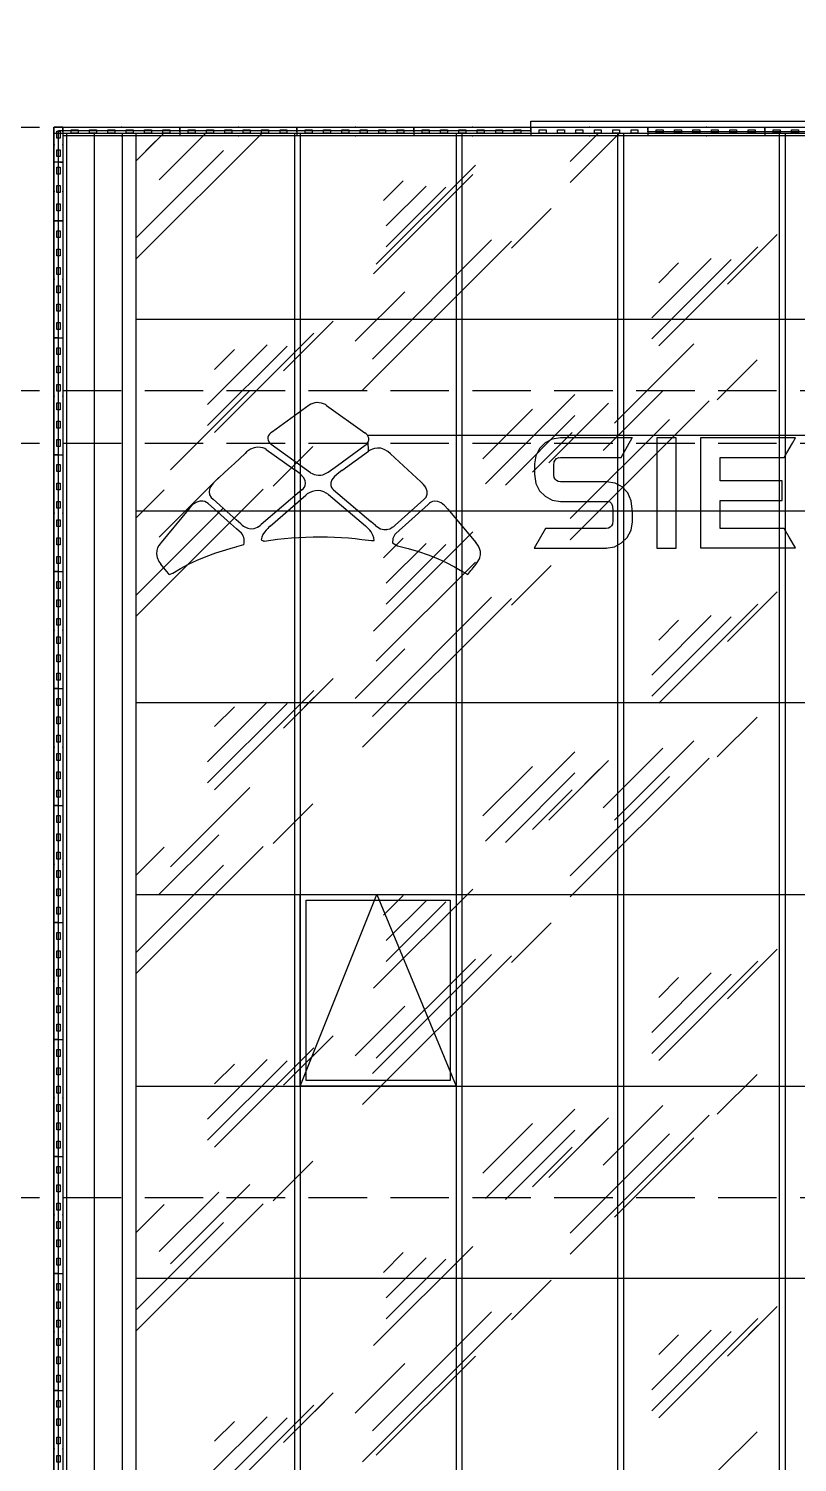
# Model space of a CAD drawing. Extents: x -2377130 to 293730, y -2 to 754590.
# Drawn here: x -457886 to -451317, y 524323 to 536580 of the extents above; entities that cross this region are included whole.
import ezdxf
from ezdxf.enums import TextEntityAlignment as Align

# ---------------------------------------------------------------- set-up
doc = ezdxf.new("R2010")
doc.units = 0
doc.header["$LTSCALE"] = 1000
doc.header["$MEASUREMENT"] = 0
doc.linetypes.add('__DASH', pattern=[0.35, 0.25, -0.1])
doc.linetypes.add('DOTE', pattern=[2.42, 2, -0.2, 0.02, -0.2])
for name, color, linetype in [('0 @ 1', 7, 'Continuous'), ('A-AXIS-DOTE', 14, 'DOTE'), ('A-HATCH-2', 251, 'Continuous'), ('A-LIN-V', 9, 'Continuous'), ('A-WINDOW', 140, 'Continuous'), ('DIM-照明', 3, 'Continuous'), ('EQUIP-照明', 3, 'Continuous')]:
    doc.layers.add(name, color=color, linetype=linetype)
doc.layers.add('A-WALL-HATCH', color=8, linetype='Continuous', lineweight=13)
doc.layers.add('A-加建区域', color=47, linetype='Continuous', plot=False)
doc.styles.add('_TEL_DIM', font='SIMPLEX', dxfattribs={"width": 0.8, "height": 3.5, "bigfont": 'HZTXT'})

# ---------------------------------------------------------------- blocks, each defined once
blk = doc.blocks.new('12ZA')
at = {"color": 3}
for p, q in [((11454727, 202786), (11455727, 202786)), ((11454727, 202712), (11454727, 202786)), ((11454812, 202763), (11454871, 202763)), ((11454812, 202734), (11454812, 202763)), ((11454871, 202763), (11454871, 202734)), ((11454969, 202763), (11455028, 202763)), ((11454969, 202734), (11454969, 202763)), ((11455028, 202763), (11455028, 202734)), ((11455126, 202763), (11455185, 202763)), ((11455126, 202734), (11455126, 202763)), ((11455185, 202763), (11455185, 202734)), ((11455283, 202763), (11455342, 202763)), ((11455283, 202734), (11455283, 202763)), ((11455342, 202763), (11455342, 202734)), ((11455439, 202763), (11455499, 202763)), ((11455439, 202734), (11455439, 202763)), ((11455499, 202763), (11455499, 202734)), ((11455596, 202763), (11455656, 202763)), ((11455596, 202734), (11455596, 202763)), ((11455656, 202763), (11455656, 202734)), ((11455727, 202712), (11455727, 202786)), ((11454727, 202712), (11454727, 202737)), ((11455727, 202712), (11454727, 202712)), ((11454871, 202734), (11454812, 202734)), ((11455028, 202734), (11454969, 202734)), ((11455185, 202734), (11455126, 202734)), ((11455342, 202734), (11455283, 202734)), ((11455499, 202734), (11455439, 202734)), ((11455656, 202734), (11455596, 202734)), ((11455727, 202737), (11455727, 202712))]:
    blk.add_line(p, q, dxfattribs=at)
for p in [(11454727, 202749), (11454727, 202749), (11454727, 202749), (11455227, 202786), (11455227, 202786), (11455227, 202786), (11455727, 202749), (11455727, 202749), (11455727, 202749), (11455727, 202749), (11455727, 202749), (11455227, 202712), (11455227, 202712), (11455227, 202712)]:
    blk.add_point(p, dxfattribs=at)
at = {"color": 3, "style": '_TEL_DIM', "flags": 1}
for tag in ['REMARK', 'A']:
    blk.add_attdef(tag, text='', height=0.01, dxfattribs=at).set_placement((11455227, 202712), align=Align.MIDDLE_CENTER)
blk = doc.blocks.new('$equip_U$00000141(SEELE-PC)')
at = {"color": 8}
for p in [(-1, 0), (0, 0.074), (0, -0.074), (1, -0.024)]:
    blk.add_point(p, dxfattribs=at)
at = {"color": 8, "xscale": 0.002, "yscale": 0.002, "zscale": 0.002}
blk.add_blockref('12ZA', (-22910.454, -405.497), dxfattribs=at)
at = {"color": 7, "style": '_TEL_DIM', "flags": 1}
for tag in ['A', 'REMARK']:
    blk.add_attdef(tag, text='', height=0.00002, dxfattribs=at).set_placement((0, 0), align=Align.MIDDLE_CENTER)
blk = doc.blocks.new('$equip_U$00000080(LAPTOP-0UNQ9FSO)')
at = {"color": 4}
blk.add_blockref('$equip_U$00000141(SEELE-PC)', (1, 0.074), dxfattribs=at)
at = {"color": 7, "style": '_TEL_DIM', "flags": 1}
for tag in ['A', 'REMARK']:
    blk.add_attdef(tag, text='', height=0.00002, dxfattribs=at).set_placement((0, 0), align=Align.MIDDLE_CENTER)
blk = doc.blocks.new('$equip_U$00000142(SEELE-PC)')
at = {"color": 3}
for p, q in [((-0.5, -0.074), (-0.5, 0.074)), ((-0.5, 0.074), (0.5, 0.074)), ((-0.331, -0.03), (-0.331, 0.029)), ((-0.331, 0.029), (-0.212, 0.029)), ((-0.212, 0.029), (-0.212, -0.03)), ((-0.017, -0.03), (-0.017, 0.029)), ((-0.017, 0.029), (0.102, 0.029)), ((0.102, 0.029), (0.102, -0.03)), ((0.297, -0.03), (0.297, 0.029)), ((0.297, 0.029), (0.416, 0.029)), ((0.416, 0.029), (0.416, -0.03)), ((0.5, -0.074), (0.5, 0.074)), ((-0.5, -0.074), (-0.5, -0.024)), ((-0.5, -0.074), (-0.5, -0.024)), ((0.5, -0.074), (-0.5, -0.074)), ((0.5, -0.074), (-0.5, -0.074)), ((-0.212, -0.03), (-0.331, -0.03)), ((0.102, -0.03), (-0.017, -0.03)), ((0.416, -0.03), (0.297, -0.03)), ((0.5, -0.024), (0.5, -0.074)), ((0.5, -0.024), (0.5, -0.074))]:
    blk.add_line(p, q, dxfattribs=at)
at = {"color": 8}
for p in [(-0.5, 0), (0, 0.074), (0.5, 0), (0, -0.074)]:
    blk.add_point(p, dxfattribs=at)
at = {"color": 7, "style": '_TEL_DIM', "flags": 1}
for tag in ['A', 'REMARK']:
    blk.add_attdef(tag, text='', height=0.00002, dxfattribs=at).set_placement((0, 0), align=Align.MIDDLE_CENTER)
blk = doc.blocks.new('$equip_U$00000081(LAPTOP-0UNQ9FSO)')
at = {"color": 4}
blk.add_blockref('$equip_U$00000142(SEELE-PC)', (0.5, 0.074), dxfattribs=at)
at = {"color": 7, "style": '_TEL_DIM', "flags": 1}
for tag in ['A', 'REMARK']:
    blk.add_attdef(tag, text='', height=0.00002, dxfattribs=at).set_placement((0, 0), align=Align.MIDDLE_CENTER)
blk = doc.blocks.new('az6')
at = {"color": 3}
for p, q in [((11456875, 202786), (11457175, 202786)), ((11456875, 202712), (11456875, 202786)), ((11456924, 202763), (11456983, 202763)), ((11456924, 202734), (11456924, 202763)), ((11456983, 202763), (11456983, 202734)), ((11457081, 202763), (11457140, 202763)), ((11457081, 202734), (11457081, 202763)), ((11457140, 202763), (11457140, 202734)), ((11457175, 202712), (11457175, 202786)), ((11456875, 202712), (11456875, 202737)), ((11456875, 202712), (11456875, 202737)), ((11457175, 202712), (11456875, 202712)), ((11457175, 202712), (11456875, 202712)), ((11456983, 202734), (11456924, 202734)), ((11457140, 202734), (11457081, 202734))]:
    blk.add_line(p, q, dxfattribs=at)
blk = doc.blocks.new('$equip_U$00000143(SEELE-PC)')
at = {"color": 8}
for p in [(-0.3, 0), (0, 0.074), (0.3, 0), (0, -0.074)]:
    blk.add_point(p, dxfattribs=at)
at = {"layer": '0 @ 1', "color": 8, "xscale": 0.002, "yscale": 0.002, "zscale": 0.002}
blk.add_blockref('az6', (-22914.05, -405.497), dxfattribs=at)
at = {"color": 7, "style": '_TEL_DIM', "flags": 1}
for tag in ['A', 'REMARK']:
    blk.add_attdef(tag, text='', height=0.00002, dxfattribs=at).set_placement((0, 0), align=Align.MIDDLE_CENTER)
blk = doc.blocks.new('$equip_U$00000082(LAPTOP-0UNQ9FSO)')
at = {"color": 4}
blk.add_blockref('$equip_U$00000143(SEELE-PC)', (0.3, 0.074), dxfattribs=at)
at = {"color": 7, "style": '_TEL_DIM', "flags": 1}
for tag in ['A', 'REMARK']:
    blk.add_attdef(tag, text='', height=0.00002, dxfattribs=at).set_placement((0, 0), align=Align.MIDDLE_CENTER)

msp = doc.modelspace()

# ---------------------------------------------------------------- linework, layer by layer
at = {"layer": 'A-AXIS-DOTE', "color": 8, "linetype": '__DASH', "ltscale": 2}
for p, q in [((-465993.9, 535737.5), (-377296.1, 535737.5)), ((-465993.9, 533487.5), (-377296.1, 533487.5)), ((-465993.9, 533037.5), (-377296.1, 533037.5))]:
    msp.add_line(p, q, dxfattribs=at)
at = {"layer": 'A-HATCH-2', "color": 8, "linetype": 'Continuous'}
for p, q in [((-457559.9, 517237.5), (-457559.9, 535687.5)), ((-457321.8, 517237.5), (-457321.8, 535687.5)), ((-457083.7, 517237.5), (-457083.7, 535687.5))]:
    msp.add_line(p, q, dxfattribs=at)
at = {"layer": 'A-HATCH-2', "color": 8}
for p, q in [((-456970, 534097.5), (-444543.1, 534097.5)), ((-456970, 532457.5), (-444543.1, 532457.5)), ((-456970, 530817.5), (-444543.1, 530817.5)), ((-456970, 529177.5), (-444543.1, 529177.5)), ((-456970, 527537.5), (-444543.1, 527537.5)), ((-456970, 525897.5), (-444543.1, 525897.5))]:
    msp.add_line(p, q, dxfattribs=at)
at = {"layer": 'A-LIN-V', "color": 8}
for p, q in [((-457670, 535737.5), (-384470.1, 535737.5)), ((-457670, 516937.5), (-457670, 535737.5)), ((-457670, 535687.5), (-384470.1, 535687.5)), ((-456970, 535687.5), (-456970, 517237.5)), ((-455487.7, 533361.1), (-455802.6, 533133.8)), ((-455475.4, 533368.8), (-455487.7, 533361.1)), ((-455458.6, 533376.1), (-455475.4, 533368.8)), ((-455440.6, 533380.7), (-455458.6, 533376.1)), ((-455421.8, 533382.8), (-455440.6, 533380.7)), ((-455421.5, 533382.9), (-455421.8, 533382.8)), ((-455402.9, 533382.4), (-455421.5, 533382.9)), ((-455402.6, 533382.4), (-455402.9, 533382.4)), ((-455384.3, 533379.4), (-455402.9, 533382.4)), ((-455384, 533379.4), (-455384.3, 533379.4)), ((-455366.7, 533373.8), (-455384.3, 533379.4)), ((-455366.4, 533373.8), (-455366.7, 533373.8)), ((-455350.5, 533365.7), (-455366.7, 533373.8)), ((-455350.2, 533365.7), (-455350.5, 533365.7)), ((-455339.3, 533357.9), (-455350.5, 533365.7)), ((-455338.9, 533358), (-455339.3, 533357.9)), ((-455339.3, 533357.9), (-455012.4, 533123.9)), ((-455840.9, 533087.8), (-455842.5, 533074.3)), ((-455835.8, 533101.1), (-455840.9, 533087.8)), ((-455827.2, 533113.5), (-455835.8, 533101.1)), ((-455815, 533124.9), (-455827.2, 533113.5)), ((-455802.6, 533133.8), (-455815, 533124.9)), ((-455012.1, 533124), (-455012.4, 533123.9)), ((-455001.9, 533115.9), (-455012.4, 533123.9)), ((-455001.6, 533116), (-455001.9, 533115.9)), ((-454991, 533104.2), (-455001.9, 533115.9)), ((-454990.7, 533104.2), (-454991, 533104.2)), ((-454984.7, 533093.3), (-454991, 533104.2)), ((-454983.6, 533091.4), (-454984.7, 533093.3)), ((-454983.3, 533091.4), (-454983.6, 533091.4)), ((-454979.8, 533078), (-454983.6, 533091.4)), ((-453341.8, 533080.9), (-453412.1, 533069.6)), ((-453341.4, 533080.9), (-453341.8, 533080.9)), ((-452727.4, 533080.9), (-453341.4, 533080.9)), ((-452823.4, 532914.8), (-452727.4, 533080.9)), ((-452727, 533080.9), (-452727.4, 533080.9)), ((-452518, 533080.8), (-452518.1, 532139.6)), ((-452517.6, 533080.8), (-452518, 533080.8)), ((-452351.9, 533080.8), (-452517.6, 533080.8)), ((-452352.1, 532139.6), (-452351.9, 533080.8)), ((-452351.6, 533080.8), (-452351.9, 533080.8)), ((-452143.5, 533080.8), (-452143.6, 532140.1)), ((-452143.1, 533080.8), (-452143.5, 533080.8)), ((-451410.9, 533080.7), (-452143.1, 533080.8)), ((-451360.9, 533080.7), (-451410.9, 533080.7)), ((-451333.2, 533080.7), (-451360.9, 533080.7)), ((-451359.6, 533035), (-451333.2, 533080.7)), ((-451332.8, 533080.7), (-451333.2, 533080.7)), ((-456022.8, 532960.7), (-456036.8, 532947.5)), ((-455990.9, 532983.9), (-456022.8, 532960.7)), ((-455960.1, 532996.8), (-455990.9, 532983.9)), ((-455931.5, 533001.4), (-455960.1, 532996.8)), ((-455931.1, 533001.4), (-455931.5, 533001.4)), ((-455905.9, 533000.2), (-455931.1, 533001.4)), ((-455884.5, 532995.5), (-455905.9, 533000.2)), ((-455905.6, 533000.2), (-455905.9, 533000.2)), ((-455868.3, 532989.4), (-455884.5, 532995.5)), ((-455884.2, 532995.5), (-455884.5, 532995.5)), ((-455854.9, 532982.4), (-455868.3, 532989.4)), ((-455867.9, 532989.4), (-455868.3, 532989.4)), ((-455854.6, 532982.4), (-455854.9, 532982.4)), ((-455854.9, 532982.4), (-455610, 532808.3)), ((-455842.5, 533074.3), (-455840.4, 533060.7)), ((-455840.4, 533060.7), (-455834.8, 533047.6)), ((-455834.8, 533047.6), (-455825.7, 533035.3)), ((-455825.7, 533035.3), (-455813, 533024.2)), ((-455477, 532783.7), (-455813, 533024.2)), ((-455248, 532846.4), (-455010.6, 533017.9)), ((-455210.7, 532801.7), (-454980.8, 532966.5)), ((-455010.6, 533017.9), (-455000.2, 533026.1)), ((-455010.2, 533017.9), (-455010.6, 533017.9)), ((-455000.2, 533026.1), (-454989.8, 533038.1)), ((-454999.9, 533026.1), (-455000.2, 533026.1)), ((-454989.8, 533038.1), (-454983.4, 533050.1)), ((-454989.4, 533038.1), (-454989.8, 533038.1)), ((-454983.4, 533050.1), (-454982.9, 533051)), ((-454980.8, 532966.5), (-454983.4, 533050.1)), ((-454982.9, 533051), (-454979.6, 533064.4)), ((-454982.6, 533051), (-454982.9, 533051)), ((-454972.9, 532972.1), (-454980.8, 532966.5)), ((-454979.5, 533078), (-454979.8, 533078)), ((-454979.6, 533064.4), (-454979.8, 533078)), ((-454979.2, 533064.4), (-454979.6, 533064.4)), ((-454961.8, 532978.9), (-454972.9, 532972.1)), ((-454948.1, 532984.8), (-454961.8, 532978.9)), ((-454931.5, 532989.8), (-454948.1, 532984.8)), ((-454928.9, 532990.5), (-454931.5, 532989.8)), ((-454905.1, 532993.7), (-454928.9, 532990.5)), ((-454904.7, 532993.7), (-454905.1, 532993.7)), ((-454877.7, 532992), (-454904.7, 532993.7)), ((-454847.7, 532983.2), (-454877.7, 532992)), ((-454877.3, 532992), (-454877.7, 532992)), ((-454816.1, 532965), (-454847.7, 532983.2)), ((-454847.4, 532983.2), (-454847.7, 532983.2)), ((-454793.4, 532945.3), (-454816.1, 532965)), ((-454815.8, 532965), (-454816.1, 532965)), ((-453521.4, 532989.7), (-453553, 532928.6)), ((-453473.2, 533037.9), (-453521.4, 532989.7)), ((-453412.1, 533069.6), (-453473.2, 533037.9)), ((-451407.2, 532952.5), (-451359.6, 533035)), ((-456176.7, 532817.3), (-456128.1, 532862.5)), ((-456036.8, 532947.5), (-456128.1, 532862.5)), ((-455327.1, 532789.4), (-455248, 532846.4)), ((-455247.7, 532846.5), (-455248, 532846.4)), ((-454793, 532945.3), (-454793.4, 532945.3)), ((-454534.2, 532706.1), (-454793.4, 532945.3)), ((-453553, 532928.6), (-453564.4, 532858.3)), ((-453564.4, 532858.3), (-453564.4, 532771.5)), ((-453398.4, 532848.2), (-453395.5, 532876.1)), ((-453398, 532848.2), (-453398.4, 532848.2)), ((-453398.4, 532761.4), (-453398.4, 532848.2)), ((-453395.5, 532876.1), (-453387.4, 532891.7)), ((-453395.1, 532876.2), (-453395.5, 532876.1)), ((-453387.4, 532891.7), (-453375.2, 532903.9)), ((-453387.1, 532891.7), (-453387.4, 532891.7)), ((-453375.2, 532903.9), (-453359.7, 532911.9)), ((-453374.8, 532903.9), (-453375.2, 532903.9)), ((-453359.7, 532911.9), (-453341.8, 532914.8)), ((-453359.3, 532911.9), (-453359.7, 532911.9)), ((-453341.8, 532914.8), (-452823.4, 532914.8)), ((-452823, 532914.8), (-452823.4, 532914.8)), ((-451977.5, 532712.9), (-451977.4, 532914.7)), ((-451977.4, 532914.7), (-451429.1, 532914.6)), ((-451429.1, 532914.6), (-451407.2, 532952.5)), ((-451428.7, 532914.6), (-451429.1, 532914.6)), ((-456176.7, 532817.3), (-456295, 532707.3)), ((-455564.7, 532774.4), (-455610, 532808.3)), ((-455609.7, 532808.3), (-455610, 532808.3)), ((-455564.3, 532774.5), (-455564.7, 532774.4)), ((-455536.7, 532743.6), (-455564.7, 532774.4)), ((-455522.7, 532716.3), (-455536.7, 532743.6)), ((-455536.4, 532743.6), (-455536.7, 532743.6)), ((-455519.2, 532692.9), (-455522.7, 532716.3)), ((-455522.4, 532716.3), (-455522.7, 532716.3)), ((-455477, 532783.7), (-455463.3, 532775.4)), ((-455463.3, 532775.4), (-455446.3, 532768.5)), ((-455446.3, 532768.5), (-455428.2, 532764.3)), ((-455428.2, 532764.3), (-455409.4, 532762.5)), ((-455409, 532762.5), (-455409.4, 532762.5)), ((-455409, 532762.5), (-455390.4, 532763.4)), ((-455390.4, 532763.4), (-455372, 532766.8)), ((-455390.1, 532763.4), (-455390.4, 532763.4)), ((-455372, 532766.8), (-455354.5, 532772.7)), ((-455371.6, 532766.8), (-455372, 532766.8)), ((-455354.5, 532772.7), (-455338.6, 532781.2)), ((-455354.2, 532772.7), (-455354.5, 532772.7)), ((-455338.6, 532781.2), (-455327.1, 532789.4)), ((-455338.2, 532781.2), (-455338.6, 532781.2)), ((-455326.7, 532789.4), (-455327.1, 532789.4)), ((-455294.7, 532721.7), (-455303.6, 532696)), ((-455273.5, 532751.1), (-455294.7, 532721.7)), ((-455236.5, 532783.8), (-455273.5, 532751.1)), ((-455210.7, 532801.7), (-455236.5, 532783.8)), ((-453564.4, 532771.5), (-453553.1, 532691.1)), ((-453395.5, 532743.6), (-453398.4, 532761.4)), ((-453398, 532761.4), (-453398.4, 532761.4)), ((-453387.5, 532728.1), (-453395.5, 532743.6)), ((-453395.1, 532743.6), (-453395.5, 532743.6)), ((-453375.2, 532715.8), (-453387.5, 532728.1)), ((-453387.1, 532728.1), (-453387.5, 532728.1)), ((-453359.7, 532707.8), (-453375.2, 532715.8)), ((-453374.8, 532715.8), (-453375.2, 532715.8)), ((-451977.1, 532712.9), (-451977.5, 532712.9)), ((-451447.7, 532712.8), (-451977.1, 532712.9)), ((-451447.8, 532546.7), (-451447.7, 532712.8)), ((-451447.3, 532712.8), (-451447.7, 532712.8)), ((-456339.6, 532644.2), (-456344.1, 532620.6)), ((-456344.1, 532620.6), (-456340.2, 532595.8)), ((-456340.2, 532595.8), (-456324.9, 532570.7)), ((-456329.8, 532665.5), (-456339.6, 532644.2)), ((-456317.6, 532683.3), (-456329.8, 532665.5)), ((-456306, 532696.7), (-456317.6, 532683.3)), ((-456295, 532707.3), (-456306, 532696.7)), ((-455552.3, 532636.4), (-455899.1, 532340.8)), ((-455821.8, 532325.8), (-455517.2, 532591.3)), ((-455552.3, 532636.4), (-455540.3, 532646.7)), ((-455552, 532636.4), (-455552.3, 532636.4)), ((-455540.3, 532646.7), (-455529.6, 532659.5)), ((-455539.9, 532646.7), (-455540.3, 532646.7)), ((-455529.6, 532659.5), (-455522.6, 532673.8)), ((-455529.3, 532659.5), (-455529.6, 532659.5)), ((-455522.6, 532673.8), (-455519.2, 532692.9)), ((-455522.3, 532673.8), (-455522.6, 532673.8)), ((-455518.8, 532692.9), (-455519.2, 532692.9)), ((-455504.9, 532601.8), (-455517.2, 532591.3)), ((-455484.1, 532615.1), (-455504.9, 532601.8)), ((-455461.3, 532624.3), (-455484.1, 532615.1)), ((-455437.2, 532629.5), (-455461.3, 532624.3)), ((-455412.6, 532630.7), (-455437.2, 532629.5)), ((-455388.1, 532627.8), (-455412.6, 532630.7)), ((-455412.3, 532630.7), (-455412.6, 532630.7)), ((-455364.4, 532620.9), (-455388.1, 532627.8)), ((-455387.8, 532627.8), (-455388.1, 532627.8)), ((-455342.3, 532609.9), (-455364.4, 532620.9)), ((-455364.1, 532620.9), (-455364.4, 532620.9)), ((-455324.8, 532597), (-455342.3, 532609.9)), ((-455342, 532609.9), (-455342.3, 532609.9)), ((-455324.5, 532597), (-455324.8, 532597)), ((-455324.8, 532597), (-455008.6, 532329.7)), ((-455303.6, 532696), (-455303.5, 532674.5)), ((-455303.5, 532674.5), (-455298, 532657.5)), ((-455298, 532657.5), (-455290.5, 532645.4)), ((-455290.5, 532645.4), (-455281.3, 532635.8)), ((-455281.3, 532635.8), (-454962, 532365.8)), ((-454521.7, 532694.6), (-454534.2, 532706.1)), ((-454533.8, 532706.1), (-454534.2, 532706.1)), ((-454511.4, 532683.6), (-454521.7, 532694.6)), ((-454521.4, 532694.6), (-454521.7, 532694.6)), ((-454499, 532667.7), (-454511.4, 532683.6)), ((-454511, 532683.6), (-454511.4, 532683.6)), ((-454487.7, 532647.9), (-454499, 532667.7)), ((-454498.7, 532667.7), (-454499, 532667.7)), ((-454489.9, 532575.6), (-454480.1, 532600.8)), ((-454480.4, 532625.2), (-454487.7, 532647.9)), ((-454487.3, 532647.9), (-454487.7, 532647.9)), ((-454480.1, 532600.8), (-454480.4, 532625.2)), ((-454480, 532625.2), (-454480.4, 532625.2)), ((-454479.8, 532600.8), (-454480.1, 532600.8)), ((-453553.1, 532691.1), (-453521.4, 532630)), ((-453521.4, 532630), (-453473.2, 532581.8)), ((-453341.9, 532704.9), (-453359.7, 532707.8)), ((-453359.3, 532707.8), (-453359.7, 532707.8)), ((-453341.5, 532704.9), (-453341.9, 532704.9)), ((-452949.6, 532704.9), (-453341.5, 532704.9)), ((-452874.5, 532693.6), (-452949.6, 532704.9)), ((-452949.2, 532704.9), (-452949.6, 532704.9)), ((-452874.1, 532693.7), (-452874.5, 532693.6)), ((-452812.8, 532661.4), (-452874.5, 532693.6)), ((-452766.4, 532610.1), (-452812.8, 532661.4)), ((-452812.4, 532661.4), (-452812.8, 532661.4)), ((-452737.2, 532542), (-452766.4, 532610.1)), ((-452766, 532610.1), (-452766.4, 532610.1)), ((-456511.9, 532480), (-456524.1, 532465)), ((-456479.4, 532513.7), (-456511.9, 532480)), ((-456449.4, 532533.1), (-456479.4, 532513.7)), ((-456422.4, 532541.4), (-456449.4, 532533.1)), ((-456422.1, 532541.4), (-456422.4, 532541.4)), ((-456399, 532541.4), (-456422.1, 532541.4)), ((-456398.7, 532541.5), (-456399, 532541.4)), ((-456379.8, 532536.3), (-456399, 532541.4)), ((-456365.4, 532528.9), (-456379.8, 532536.3)), ((-456379.5, 532536.3), (-456379.8, 532536.3)), ((-456365.1, 532529), (-456365.4, 532528.9)), ((-456353.2, 532519.5), (-456365.4, 532528.9)), ((-456352.9, 532519.5), (-456353.2, 532519.5)), ((-456162.1, 532349.1), (-456353.2, 532519.5)), ((-456324.9, 532570.7), (-456310.4, 532556.9)), ((-456164.5, 532427.6), (-456310.4, 532556.9)), ((-454509.5, 532553.4), (-454753.8, 532335.2)), ((-454748.4, 532264.4), (-454472.7, 532512.1)), ((-454509.5, 532553.4), (-454489.9, 532575.6)), ((-454509.2, 532553.4), (-454509.5, 532553.4)), ((-454489.5, 532575.6), (-454489.9, 532575.6)), ((-454461.4, 532522.2), (-454472.7, 532512.1)), ((-454450.7, 532529.3), (-454461.4, 532522.2)), ((-454434.9, 532536.4), (-454450.7, 532529.3)), ((-454414.5, 532540.5), (-454434.9, 532536.4)), ((-454414.1, 532540.5), (-454414.5, 532540.5)), ((-454390, 532538.5), (-454414.1, 532540.5)), ((-454362, 532527.4), (-454390, 532538.5)), ((-454389.6, 532538.5), (-454390, 532538.5)), ((-454331.1, 532504.3), (-454362, 532527.4)), ((-454361.7, 532527.4), (-454362, 532527.4)), ((-454302.6, 532472.5), (-454331.1, 532504.3)), ((-454330.8, 532504.3), (-454331.1, 532504.3)), ((-454302.2, 532472.5), (-454302.6, 532472.5)), ((-454302.6, 532472.5), (-454064.4, 532185.5)), ((-453473.2, 532581.8), (-453412.2, 532550.1)), ((-453412.2, 532550.1), (-453341.9, 532538.8)), ((-453341.9, 532538.8), (-452949.6, 532538.8)), ((-452949.6, 532538.8), (-452935.1, 532538.1)), ((-452935.1, 532538.1), (-452920, 532533.7)), ((-452920, 532533.7), (-452906.5, 532521.6)), ((-452906.5, 532521.6), (-452896.8, 532498)), ((-452896.8, 532498), (-452893.1, 532459.2)), ((-452727, 532449.1), (-452737.2, 532542)), ((-452736.8, 532542), (-452737.2, 532542)), ((-451977.5, 532546.8), (-451447.8, 532546.7)), ((-451977.5, 532306.1), (-451977.5, 532546.8)), ((-451447.4, 532546.8), (-451447.8, 532546.7)), ((-456524.1, 532465), (-456753.1, 532186.8)), ((-456113.1, 532382), (-456164.5, 532427.6)), ((-456162.1, 532349.1), (-456110.6, 532303.3)), ((-456071.7, 532345.3), (-456113.1, 532382)), ((-456071.7, 532345.3), (-456061.6, 532336.1)), ((-454922.3, 532332.3), (-454962, 532365.8)), ((-452896, 532344.5), (-452904, 532328.9)), ((-452893.1, 532372.4), (-452896, 532344.5)), ((-452893.1, 532459.2), (-452893.1, 532372.4)), ((-452738.4, 532292), (-452727, 532362.3)), ((-452726.6, 532449.1), (-452727, 532449.1)), ((-452727, 532362.3), (-452727, 532449.1)), ((-452726.7, 532362.3), (-452727, 532362.3)), ((-456068.3, 532265.5), (-456110.6, 532303.3)), ((-456059.8, 532254.8), (-456068.3, 532265.5)), ((-456067.9, 532265.5), (-456068.3, 532265.5)), ((-456061.6, 532336.1), (-456049.8, 532327)), ((-456052.6, 532242.3), (-456059.8, 532254.8)), ((-456059.5, 532254.8), (-456059.8, 532254.8)), ((-456047.5, 532229.5), (-456052.6, 532242.3)), ((-456052.3, 532242.3), (-456052.6, 532242.3)), ((-456049.8, 532327), (-456032.9, 532316.9)), ((-456044.4, 532216.6), (-456047.5, 532229.5)), ((-456047.2, 532229.5), (-456047.5, 532229.5)), ((-456032.9, 532316.9), (-456011.6, 532308.4)), ((-456011.6, 532308.4), (-455986.7, 532304.1)), ((-455986.4, 532304.2), (-455986.7, 532304.1)), ((-455986.4, 532304.2), (-455958.9, 532306.7)), ((-455958.9, 532306.7), (-455929, 532318.7)), ((-455958.6, 532306.7), (-455958.9, 532306.7)), ((-455929, 532318.7), (-455907.9, 532333.3)), ((-455928.6, 532318.7), (-455929, 532318.7)), ((-455907.9, 532333.3), (-455899.1, 532340.8)), ((-455907.6, 532333.3), (-455907.9, 532333.3)), ((-455898.7, 532340.8), (-455899.1, 532340.8)), ((-455893.5, 532233), (-455899, 532209.1)), ((-455883.4, 532255.3), (-455893.5, 532233)), ((-455870.4, 532275.5), (-455883.4, 532255.3)), ((-455856.2, 532293), (-455870.4, 532275.5)), ((-455842.9, 532307.1), (-455856.2, 532293)), ((-455832, 532317.2), (-455842.9, 532307.1)), ((-455821.8, 532325.8), (-455832, 532317.2)), ((-455758.2, 532215), (-455699.1, 532221.4)), ((-455698.8, 532221.4), (-455699.1, 532221.4)), ((-455698.8, 532221.4), (-455638.9, 532226.6)), ((-455638.6, 532226.6), (-455638.9, 532226.6)), ((-455638.6, 532226.6), (-455578, 532230.6)), ((-455577.7, 532230.7), (-455578, 532230.6)), ((-455577.7, 532230.7), (-455516.4, 532233.5)), ((-455516.4, 532233.5), (-455454.1, 532235.1)), ((-455454.1, 532235.1), (-455391.8, 532235.5)), ((-455391.8, 532235.5), (-455331.2, 532234.7)), ((-455331.2, 532234.7), (-455271.1, 532232.8)), ((-455271.1, 532232.8), (-455211.7, 532229.7)), ((-455211.7, 532229.7), (-455152.9, 532225.5)), ((-455152.9, 532225.5), (-455094.9, 532220.2)), ((-455008.3, 532329.7), (-455008.6, 532329.7)), ((-454996.5, 532319.3), (-455008.6, 532329.7)), ((-454984, 532307.2), (-454996.5, 532319.3)), ((-454996.1, 532319.3), (-454996.5, 532319.3)), ((-454969.9, 532291.4), (-454984, 532307.2)), ((-454983.7, 532307.2), (-454984, 532307.2)), ((-454969.6, 532291.4), (-454969.9, 532291.4)), ((-454959.2, 532277), (-454969.9, 532291.4)), ((-454955.9, 532272.4), (-454959.2, 532277)), ((-454943.8, 532250.9), (-454955.9, 532272.4)), ((-454955.5, 532272.4), (-454955.9, 532272.4)), ((-454935.6, 532227.5), (-454943.8, 532250.9)), ((-454943.5, 532250.9), (-454943.8, 532250.9)), ((-454933.1, 532202.8), (-454935.6, 532227.5)), ((-454935.3, 532227.5), (-454935.6, 532227.5)), ((-454922.3, 532332.3), (-454910.6, 532322.6)), ((-454910.6, 532322.6), (-454910.5, 532322.5)), ((-454910.5, 532322.5), (-454879.6, 532304.3)), ((-454879.6, 532304.3), (-454850.4, 532297)), ((-454850.1, 532297), (-454850.4, 532297)), ((-454850.1, 532297), (-454823.9, 532297.9)), ((-454823.9, 532297.9), (-454800.5, 532304.4)), ((-454823.5, 532297.9), (-454823.9, 532297.9)), ((-454800.5, 532304.4), (-454781.2, 532314)), ((-454800.2, 532304.4), (-454800.5, 532304.4)), ((-454781.2, 532314), (-454766.5, 532324)), ((-454780.8, 532314), (-454781.2, 532314)), ((-454769, 532232.4), (-454772.7, 532220.4)), ((-454763.5, 532244.3), (-454769, 532232.4)), ((-454766.5, 532324), (-454753.8, 532335.2)), ((-454766.1, 532324), (-454766.5, 532324)), ((-454756, 532255.9), (-454763.5, 532244.3)), ((-454748.4, 532264.4), (-454756, 532255.9)), ((-454753.5, 532335.2), (-454753.8, 532335.2)), ((-453470, 532305.8), (-453566, 532139.8)), ((-453469.7, 532305.9), (-453470, 532305.8)), ((-452949.6, 532305.8), (-453469.7, 532305.9)), ((-452931.8, 532308.7), (-452949.6, 532305.8)), ((-452916.3, 532316.7), (-452931.8, 532308.7)), ((-452904, 532328.9), (-452916.3, 532316.7)), ((-452818.3, 532182.7), (-452770.1, 532230.9)), ((-452770.1, 532230.9), (-452738.4, 532292)), ((-452769.7, 532230.9), (-452770.1, 532230.9)), ((-452738, 532292), (-452738.4, 532292)), ((-451977.1, 532306.2), (-451977.5, 532306.1)), ((-451429.2, 532306.1), (-451977.1, 532306.2)), ((-451428.8, 532306.1), (-451429.2, 532306.1)), ((-451386.2, 532231.4), (-451429.2, 532306.1)), ((-451333.5, 532140.2), (-451386.2, 532231.4)), ((-456791.4, 532117.3), (-456794, 532089.2)), ((-456783.5, 532141.5), (-456791.4, 532117.3)), ((-456773.1, 532161.2), (-456783.5, 532141.5)), ((-456762.9, 532175.6), (-456773.1, 532161.2)), ((-456753.1, 532186.8), (-456762.9, 532175.6)), ((-456367.9, 532068.3), (-456286.2, 532098.2)), ((-456286.2, 532098.2), (-456200.8, 532125.5)), ((-456285.9, 532098.2), (-456286.2, 532098.2)), ((-456200.8, 532125.5), (-456155.5, 532138.1)), ((-456200.5, 532125.6), (-456200.8, 532125.5)), ((-456155.5, 532138.1), (-456111.9, 532150.1)), ((-456111.9, 532150.1), (-456105.9, 532151.8)), ((-456111.6, 532150.1), (-456111.9, 532150.1)), ((-456105.9, 532151.8), (-456045.8, 532168.9)), ((-456045.8, 532168.9), (-456043.9, 532179.9)), ((-456045.5, 532168.9), (-456045.8, 532168.9)), ((-456043, 532204), (-456044.4, 532216.6)), ((-456044.1, 532216.6), (-456044.4, 532216.6)), ((-456043.9, 532179.9), (-456042.9, 532191.7)), ((-456043.6, 532179.9), (-456043.9, 532179.9)), ((-456042.9, 532191.7), (-456043, 532204)), ((-456042.7, 532204), (-456043, 532204)), ((-456042.6, 532191.7), (-456042.9, 532191.7)), ((-455899, 532209.1), (-455874.8, 532199)), ((-455874.5, 532199), (-455874.8, 532199)), ((-455874.5, 532199), (-455817.1, 532207.5)), ((-455816.8, 532207.5), (-455817.1, 532207.5)), ((-455816.8, 532207.5), (-455758.6, 532215)), ((-455758.2, 532215), (-455758.6, 532215)), ((-455094.9, 532220.2), (-455037.6, 532213.8)), ((-455037.6, 532213.8), (-454981.1, 532206.4)), ((-454981.1, 532206.4), (-454957, 532204.6)), ((-454957, 532204.6), (-454933.1, 532202.8)), ((-454932.7, 532202.8), (-454933.1, 532202.8)), ((-454774.8, 532208.4), (-454775.6, 532196.7)), ((-454775.6, 532196.7), (-454775.3, 532185.4)), ((-454775.3, 532185.4), (-454733.3, 532159.5)), ((-454772.7, 532220.4), (-454774.8, 532208.4)), ((-454733.3, 532159.5), (-454642.7, 532135.9)), ((-454642.7, 532135.9), (-454555.5, 532109.5)), ((-454555.5, 532109.5), (-454472, 532080.4)), ((-454064.1, 532185.6), (-454064.4, 532185.5)), ((-454052.7, 532171.9), (-454064.4, 532185.5)), ((-454042.1, 532155.9), (-454052.7, 532171.9)), ((-454052.3, 532171.9), (-454052.7, 532171.9)), ((-454032.1, 532134.9), (-454042.1, 532155.9)), ((-454041.8, 532155.9), (-454042.1, 532155.9)), ((-454025.3, 532109.5), (-454032.1, 532134.9)), ((-454031.7, 532134.9), (-454032.1, 532134.9)), ((-454024.5, 532080.5), (-454025.3, 532109.5)), ((-454024.9, 532109.5), (-454025.3, 532109.5)), ((-453566, 532139.8), (-452949.6, 532139.7)), ((-452949.6, 532139.7), (-452879.4, 532151)), ((-452949.3, 532139.7), (-452949.6, 532139.7)), ((-452879.4, 532151), (-452818.3, 532182.7)), ((-452879, 532151), (-452879.4, 532151)), ((-452817.9, 532182.7), (-452818.3, 532182.7)), ((-452518.1, 532139.6), (-452352.1, 532139.6)), ((-452351.7, 532139.6), (-452352.1, 532139.6)), ((-452143.6, 532140.1), (-451383.5, 532140)), ((-451383.5, 532140), (-451333.5, 532140)), ((-451333.4, 532140), (-451333.5, 532140.2)), ((-451333.5, 532140), (-451333.4, 532140)), ((-451333, 532140), (-451333.4, 532140)), ((-456794, 532089.2), (-456788.7, 532058.1)), ((-456788.7, 532058.1), (-456772.7, 532024.8)), ((-456772.7, 532024.8), (-456755.3, 532001.7)), ((-456732.8, 531973.8), (-456755.3, 532001.7)), ((-456588.4, 531963.8), (-456519.2, 532000.9)), ((-456519.2, 532000.9), (-456445.6, 532035.8)), ((-456518.9, 532000.9), (-456519.2, 532000.9)), ((-456445.6, 532035.8), (-456367.9, 532068.3)), ((-456445.3, 532035.8), (-456445.6, 532035.8)), ((-456367.6, 532068.3), (-456367.9, 532068.3)), ((-454472, 532080.4), (-454392.5, 532048.7)), ((-454392.5, 532048.7), (-454317.1, 532014.5)), ((-454317.1, 532014.5), (-454246.1, 531977.9)), ((-454246.1, 531977.9), (-454179.6, 531939.1)), ((-454086.5, 531971.3), (-454076, 531984.4)), ((-454076, 531984.4), (-454065.3, 531997.9)), ((-454075.7, 531984.4), (-454076, 531984.4)), ((-454065.3, 531997.9), (-454051.9, 532014.7)), ((-454064.9, 531997.9), (-454065.3, 531997.9)), ((-454051.9, 532014.7), (-454032.5, 532048.6)), ((-454051.5, 532014.7), (-454051.9, 532014.7)), ((-454032.5, 532048.6), (-454024.5, 532080.5)), ((-454032.1, 532048.7), (-454032.5, 532048.6)), ((-454024.2, 532080.5), (-454024.5, 532080.5)), ((-456702.1, 531935.6), (-456732.8, 531973.8)), ((-456684, 531913), (-456702.1, 531935.6)), ((-456684, 531913), (-456653, 531924.5)), ((-456683.7, 531913), (-456684, 531913)), ((-456653, 531924.5), (-456588.4, 531963.8)), ((-456652.7, 531924.5), (-456653, 531924.5)), ((-456588.1, 531963.8), (-456588.4, 531963.8)), ((-454179.6, 531939.1), (-454132.9, 531913)), ((-454132.9, 531913), (-454124.5, 531923.6)), ((-454132.5, 531913), (-454132.9, 531913)), ((-454124.5, 531923.6), (-454115.6, 531934.7)), ((-454124.1, 531923.6), (-454124.5, 531923.6)), ((-454115.6, 531934.7), (-454106.3, 531946.4)), ((-454115.3, 531934.7), (-454115.6, 531934.7)), ((-454106.3, 531946.4), (-454096.6, 531958.6)), ((-454106, 531946.4), (-454106.3, 531946.4)), ((-454096.6, 531958.6), (-454086.5, 531971.3)), ((-454096.2, 531958.6), (-454096.6, 531958.6)), ((-454086.2, 531971.3), (-454086.5, 531971.3))]:
    msp.add_line(p, q, dxfattribs=at)
at = {"layer": 'A-WALL-HATCH', "color": 8, "linetype": 'Continuous'}
for p, q in [((-456970, 535448.4), (-456730.9, 535687.5)), ((-456970, 534608.4), (-455890.9, 535687.5)), ((-456770.1, 535288.3), (-456370.9, 535687.5)), ((-453258, 535445.7), (-453016.2, 535687.5)), ((-453258, 535265.7), (-452836.2, 535687.5)), ((-456970, 535448.4), (-456801.2, 535617.2)), ((-456970, 534788.4), (-456221.2, 535537.2)), ((-454916.6, 534565.3), (-454068.1, 535413.8)), ((-454939, 534484.7), (-454090.5, 535333.2)), ((-454854.1, 535109.5), (-454684.4, 535279.2)), ((-454829.3, 534894.4), (-454489.9, 535233.8)), ((-454829.3, 534714.4), (-454320.2, 535223.5)), ((-453759.3, 534704.4), (-453419.9, 535043.8)), ((-451913.7, 534395.3), (-451489.4, 534819.5)), ((-455033.2, 533490.4), (-453760.4, 534763.2)), ((-454948.4, 533755.3), (-453930.1, 534773.5)), ((-452501.9, 533867.1), (-451653.4, 534715.6)), ((-451733.7, 534575.3), (-451564, 534745)), ((-452561.9, 534107.1), (-452052.8, 534616.2)), ((-452561.9, 533927.1), (-451883.1, 534605.9)), ((-452501.9, 534407.1), (-452332.2, 534576.8)), ((-455096.6, 533907), (-454672.4, 534331.3)), ((-455708.4, 533655.3), (-455284.2, 534079.5)), ((-456296.6, 533127), (-455448.1, 533975.6)), ((-455528.4, 533835.3), (-455358.7, 534005)), ((-456356.6, 533367), (-455847.5, 533876.1)), ((-456356.6, 533187), (-455677.8, 533865.9)), ((-456296.6, 533667), (-456126.9, 533836.7)), ((-452880.2, 533207.6), (-452201.4, 533886.4)), ((-452001, 533407.9), (-451661.6, 533747.3)), ((-456674.9, 532807), (-455996.1, 533485.8)), ((-453980.8, 532688.2), (-453217.1, 533451.9)), ((-452975.3, 532973.7), (-452466.2, 533482.8)), ((-454005.6, 532903.4), (-453581.4, 533327.6)), ((-453441, 532867.9), (-452931.9, 533377.1)), ((-453258, 532211), (-452070.1, 533398.9)), ((-453811.1, 532677.9), (-453217.1, 533271.9)), ((-453261, 533047.9), (-453006.5, 533302.5)), ((-453258, 532391), (-452409.5, 533239.5)), ((-453581.4, 532787.6), (-453241.9, 533127)), ((-455795.8, 532667.9), (-455456.4, 533007.3)), ((-456770.1, 532233.6), (-456260.9, 532742.7)), ((-456970, 531553.7), (-455881.8, 532641.9)), ((-456970, 532393.7), (-456726.7, 532637)), ((-456970, 532393.7), (-456801.2, 532562.5)), ((-456970, 531733.7), (-456221.2, 532482.5)), ((-454939, 531430), (-454090.5, 532278.5)), ((-454854.1, 532054.8), (-454684.4, 532224.5)), ((-454829.3, 531839.7), (-454489.9, 532179.1)), ((-454829.3, 531659.7), (-454320.2, 532168.8)), ((-454916.6, 531171.2), (-454068.1, 532019.7)), ((-453759.3, 531649.7), (-453419.9, 531989.1)), ((-451913.7, 531340.6), (-451489.4, 531764.8)), ((-455033.2, 530435.7), (-453760.4, 531708.5)), ((-454948.4, 530700.6), (-453930.1, 531718.8)), ((-452501.9, 530812.4), (-451653.4, 531660.9)), ((-451733.7, 531520.6), (-451564, 531690.3)), ((-452561.9, 531052.4), (-452052.8, 531561.5)), ((-452561.9, 530872.4), (-451883.1, 531551.2)), ((-452501.9, 531352.4), (-452332.2, 531522.1)), ((-455096.6, 530852.3), (-454672.4, 531276.6)), ((-455708.4, 530600.6), (-455284.2, 531024.8)), ((-456296.6, 530072.3), (-455448.1, 530920.9)), ((-455528.4, 530780.6), (-455358.7, 530950.3)), ((-456356.6, 530312.3), (-455847.5, 530821.4)), ((-456356.6, 530132.3), (-455677.8, 530811.2)), ((-456296.6, 530612.3), (-456126.9, 530782)), ((-452001, 530353.2), (-451661.6, 530692.6)), ((-453980.8, 529633.5), (-453217.1, 530397.2)), ((-452975.3, 529918.9), (-452466.2, 530428.1)), ((-452880.2, 529813.5), (-452201.4, 530492.3)), ((-454005.6, 529848.7), (-453581.4, 530272.9)), ((-453441, 529813.2), (-452931.9, 530322.4)), ((-453258, 529156.3), (-452070.1, 530344.2)), ((-453811.1, 529623.2), (-453217.1, 530217.2)), ((-453261, 529993.2), (-453006.5, 530247.8)), ((-453258, 529336.3), (-452409.5, 530184.8)), ((-456674.9, 529412.9), (-455996.1, 530091.7)), ((-453581.4, 529732.9), (-453241.9, 530072.3)), ((-455795.8, 529613.2), (-455456.4, 529952.6)), ((-456770.1, 529178.9), (-456260.9, 529688)), ((-456970, 528499), (-455881.8, 529587.2)), ((-456970, 529339), (-456726.7, 529582.3)), ((-456970, 529339), (-456801.2, 529507.8)), ((-456970, 528679), (-456221.2, 529427.8)), ((-454939, 528375.3), (-454090.5, 529223.8)), ((-454854.1, 529000.1), (-454684.4, 529169.8)), ((-454829.3, 528785), (-454489.9, 529124.4)), ((-454829.3, 528605), (-454320.2, 529114.1)), ((-453759.3, 528595), (-453419.9, 528934.4)), ((-451913.7, 528285.9), (-451489.4, 528710.1)), ((-455033.2, 527381), (-453760.4, 528653.8)), ((-454948.4, 527645.9), (-453930.1, 528664.1)), ((-454916.6, 527777), (-454068.1, 528625.6)), ((-452501.9, 527757.7), (-451653.4, 528606.2)), ((-451733.7, 528465.9), (-451564, 528635.6)), ((-452561.9, 527997.7), (-452052.8, 528506.8)), ((-452561.9, 527817.7), (-451883.1, 528496.5)), ((-452501.9, 528297.7), (-452332.2, 528467.4)), ((-455096.6, 527797.6), (-454672.4, 528221.9)), ((-455708.4, 527545.9), (-455284.2, 527970.1)), ((-456296.6, 527017.6), (-455448.1, 527866.2)), ((-455528.4, 527725.9), (-455358.7, 527895.6)), ((-456356.6, 527257.6), (-455847.5, 527766.7)), ((-456356.6, 527077.6), (-455677.8, 527756.5)), ((-456296.6, 527557.6), (-456126.9, 527727.3)), ((-452001, 527298.5), (-451661.6, 527637.9)), ((-453980.8, 526578.8), (-453217.1, 527342.5)), ((-452975.3, 526864.2), (-452466.2, 527373.4)), ((-454005.6, 526794), (-453581.4, 527218.2)), ((-453441, 526758.5), (-452931.9, 527267.6)), ((-453258, 526101.6), (-452070.1, 527289.5)), ((-453811.1, 526568.5), (-453217.1, 527162.5)), ((-453261, 526938.5), (-453006.5, 527193.1)), ((-453258, 526281.6), (-452409.5, 527130.1)), ((-452880.2, 526419.4), (-452201.4, 527098.2)), ((-453581.4, 526678.2), (-453241.9, 527017.6)), ((-455795.8, 526558.5), (-455456.4, 526897.9)), ((-456770.1, 526124.2), (-456260.9, 526633.3)), ((-456674.9, 526018.8), (-455996.1, 526697.6)), ((-456970, 525444.3), (-455881.8, 526532.5)), ((-456970, 526284.3), (-456726.7, 526527.6)), ((-456970, 526284.3), (-456801.2, 526453.1)), ((-456970, 525624.3), (-456221.2, 526373.1)), ((-454939, 525320.6), (-454090.5, 526169.1)), ((-454854.1, 525945.4), (-454684.4, 526115.1)), ((-454829.3, 525730.3), (-454489.9, 526069.7)), ((-454829.3, 525550.3), (-454320.2, 526059.4)), ((-453759.3, 525540.3), (-453419.9, 525879.7)), ((-454948.4, 524591.2), (-453930.1, 525609.4)), ((-451913.7, 525231.2), (-451489.4, 525655.4)), ((-455033.2, 524326.3), (-453760.4, 525599.1)), ((-452501.9, 524703), (-451653.4, 525551.5)), ((-451733.7, 525411.2), (-451564, 525580.9)), ((-452561.9, 524943), (-452052.8, 525452.1)), ((-452561.9, 524763), (-451883.1, 525441.8)), ((-452501.9, 525243), (-452332.2, 525412.7)), ((-455096.6, 524742.9), (-454672.4, 525167.2)), ((-454916.6, 524382.9), (-454068.1, 525231.5)), ((-455708.4, 524491.2), (-455284.2, 524915.4)), ((-456296.6, 523962.9), (-455448.1, 524811.5)), ((-455528.4, 524671.2), (-455358.7, 524840.9)), ((-456356.6, 524202.9), (-455847.5, 524712)), ((-456356.6, 524022.9), (-455677.8, 524701.8)), ((-456296.6, 524502.9), (-456126.9, 524672.6)), ((-452001, 524243.8), (-451661.6, 524583.2))]:
    msp.add_line(p, q, dxfattribs=at)
at = {"layer": 'A-WINDOW', "color": 8}
for p, q in [((-455614.2, 535687.5), (-455614.2, 517237.5)), ((-455564.2, 535687.5), (-455564.2, 517237.5)), ((-454233.5, 535687.5), (-454233.5, 517237.5)), ((-454183.5, 535687.5), (-454183.5, 517237.5)), ((-452852.7, 535687.5), (-452852.7, 517237.5)), ((-452802.7, 535687.5), (-452802.7, 517237.5)), ((-451471.9, 535687.5), (-451471.9, 517237.5)), ((-451421.9, 535687.5), (-451421.9, 517237.5))]:
    msp.add_line(p, q, dxfattribs=at)
msp.add_lwpolyline([(-455564.2, 527537.5), (-454910, 529177.5), (-454233.5, 527537.5)], dxfattribs=at)
for points in [[(-455564.2, 529177.5), (-454233.5, 529177.5), (-454233.5, 527537.5), (-455564.2, 527537.5)], [(-455514.2, 529127.5), (-454283.5, 529127.5), (-454283.5, 527587.5), (-455514.2, 527587.5)]]:
    msp.add_lwpolyline(points, close=True, dxfattribs=at)
at = {"layer": 'A-加建区域', "color": 8, "linetype": '__DASH', "ltscale": 2}
msp.add_line((-465993.9, 526587.5), (-377296.1, 526587.5), dxfattribs=at)
at = {"layer": 'DIM-照明', "color": 1}
msp.add_lwpolyline([(-454990.7, 533104.2), (-438995, 533104.2), (-438995, 536580)], dxfattribs=at)
at = {"layer": 'DIM-照明', "color": 6}
for points in [[(-457630.8, 517937.5), (-457630.8, 535710), (-453593.8, 535710), (-453593.8, 535790), (-422710, 535790), (-422710, 535950)], [(-452593.8, 535700.5), (-430593.8, 535700.5), (-430593.8, 535760), (-422670, 535760), (-422670, 535950)]]:
    msp.add_lwpolyline(points, dxfattribs=at)

# ---------------------------------------------------------------- block references
at = {"layer": 'EQUIP-照明', "color": 8, "xscale": 500, "yscale": 500, "zscale": 500}
for name, p, rotation in [('$equip_U$00000082(LAPTOP-0UNQ9FSO)', (-457593.8, 535437.5), 90), ('$equip_U$00000080(LAPTOP-0UNQ9FSO)', (-456593.8, 535737.5), 180), ('$equip_U$00000080(LAPTOP-0UNQ9FSO)', (-455593.8, 535737.5), 180), ('$equip_U$00000080(LAPTOP-0UNQ9FSO)', (-454593.8, 535737.5), 180), ('$equip_U$00000080(LAPTOP-0UNQ9FSO)', (-453593.8, 535737.5), 180), ('$equip_U$00000080(LAPTOP-0UNQ9FSO)', (-452593.8, 535737.5), 180), ('$equip_U$00000080(LAPTOP-0UNQ9FSO)', (-451593.8, 535737.5), 180), ('$equip_U$00000080(LAPTOP-0UNQ9FSO)', (-450593.8, 535737.5), 180), ('$equip_U$00000081(LAPTOP-0UNQ9FSO)', (-457593.8, 534937.5), 90), ('$equip_U$00000080(LAPTOP-0UNQ9FSO)', (-457667.8, 534937.5), 270), ('$equip_U$00000080(LAPTOP-0UNQ9FSO)', (-457667.8, 533937.5), 270), ('$equip_U$00000080(LAPTOP-0UNQ9FSO)', (-457667.8, 532937.5), 270), ('$equip_U$00000080(LAPTOP-0UNQ9FSO)', (-457667.8, 531937.5), 270), ('$equip_U$00000080(LAPTOP-0UNQ9FSO)', (-457667.8, 530937.5), 270), ('$equip_U$00000080(LAPTOP-0UNQ9FSO)', (-457667.8, 529937.5), 270), ('$equip_U$00000080(LAPTOP-0UNQ9FSO)', (-457667.8, 528937.5), 270), ('$equip_U$00000080(LAPTOP-0UNQ9FSO)', (-457667.8, 527937.5), 270), ('$equip_U$00000080(LAPTOP-0UNQ9FSO)', (-457667.8, 526937.5), 270), ('$equip_U$00000080(LAPTOP-0UNQ9FSO)', (-457667.8, 525937.5), 270), ('$equip_U$00000080(LAPTOP-0UNQ9FSO)', (-457667.8, 524937.5), 270)]:
    msp.add_blockref(name, p, dxfattribs=dict(at, rotation=rotation))

doc.saveas('drawing.dxf')
